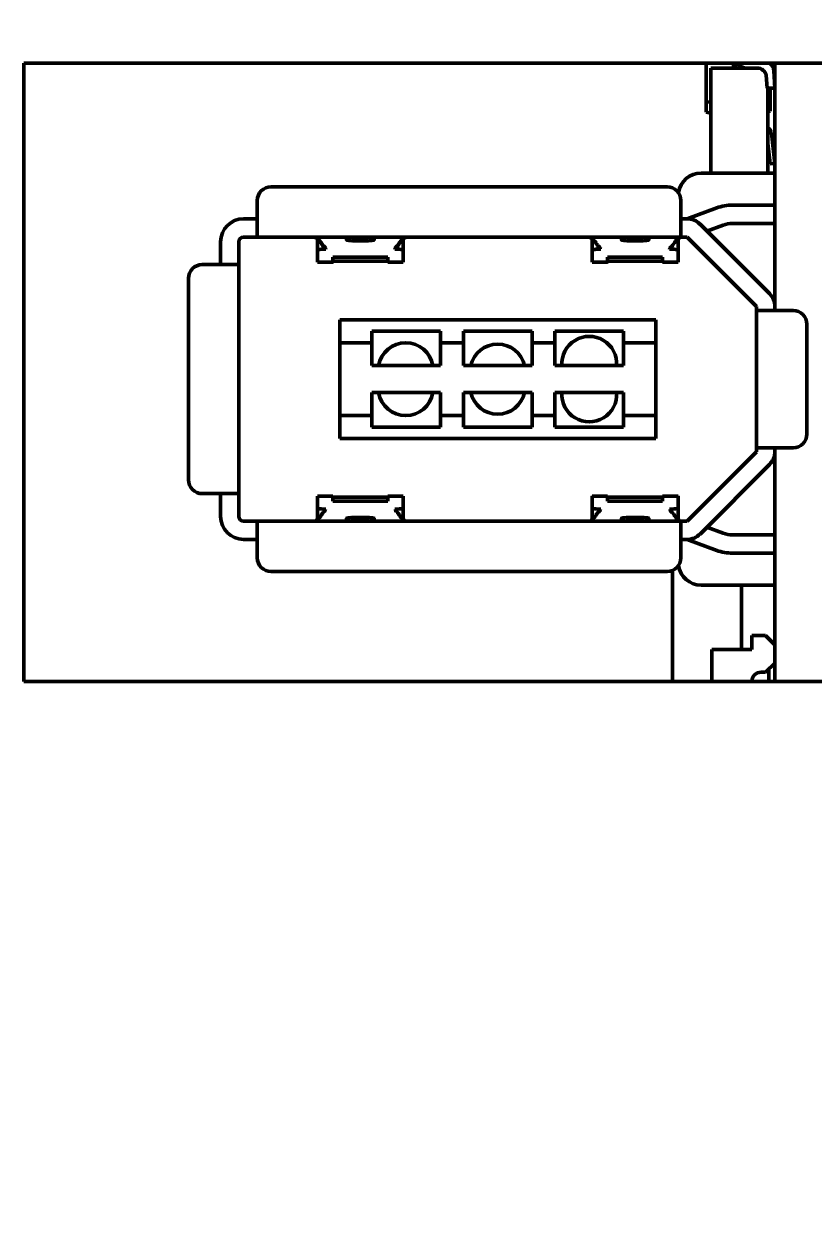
# Model space of a CAD drawing. Header units: millimetres. Extents: x 2121 to 4904, y 892 to 1933.
# Drawn here: x 2432.11 to 2457.97, y 1378.15 to 1416.97 of the extents above; entities that cross this region are included whole.
import ezdxf

# ---------------------------------------------------------------- set-up
doc = ezdxf.new("R2010")
doc.units = ezdxf.units.MM
doc.header["$LTSCALE"] = 1.8
doc.layers.add('외형선(ISO)', color=7, linetype='Continuous', lineweight=50)
doc.layers.add('치수(ISO)', color=7, linetype='Continuous', lineweight=25)
doc.styles.add('주 텍스트 (ISO)', font='')
doc.styles.get('주 텍스트 (ISO)').set_extended_font_data('Tahoma')
doc.dimstyles.new('기본값 (ISO)', dxfattribs={"dimscale": 1.8, "dimtxt": 3.5, "dimasz": 2.5, "dimexe": 3.175, "dimexo": 0, "dimgap": 0.762, "dimtad": 1, "dimrnd": 1e-08, "dimzin": 0, "dimtxsty": '주 텍스트 (ISO)', "dimcen": 0.09, "dimdle": 10, "dimclrd": 256, "dimclre": 256, "dimclrt": 256, "dimazin": 0, "dimtfac": 1.001486, "dimtmove": 0, "dimatfit": 3, "dimfxl": 1, "dimtolj": 1, "dimtzin": 0, "dimlwd": -1, "dimlwe": -1, "dimarcsym": 0})

# ---------------------------------------------------------------- blocks, each defined once
blk = doc.blocks.new('*D720')
at = {"layer": 'Defpoints', "color": 0}
for p in [(2453.259, 1692.283), (2453.259, 1287.283), (2505.62, 1287.283)]:
    blk.add_point(p, dxfattribs=at)
at = {"layer": '치수(ISO)', "color": 7}
for p, q in [((2453.259, 1692.283), (2511.335, 1692.283)), ((2505.62, 1687.783), (2505.62, 1291.783)), ((2453.259, 1287.283), (2511.335, 1287.283))]:
    blk.add_line(p, q, dxfattribs=at)
for points in [[(2506.37, 1687.783), (2504.87, 1687.783), (2505.62, 1692.283)], [(2504.87, 1291.783), (2506.37, 1291.783), (2505.62, 1287.283)]]:
    blk.add_solid(points, dxfattribs=at)
at = {"layer": '치수(ISO)', "color": 7, "insert": (2500.967, 1489.783), "char_height": 6.3, "attachment_point": 5, "rotation": 90, "style": '주 텍스트 (ISO)'}
blk.add_mtext('\\A1;270', dxfattribs=at)

msp = doc.modelspace()

# ---------------------------------------------------------------- linework, layer by layer
at = {"layer": '외형선(ISO)', "color": 7}
for p, q in [((2432.109, 1415.683), (2462.109, 1415.683)), ((2432.109, 1395.433), (2432.109, 1415.683)), ((2454.459, 1414.412), (2454.459, 1415.683)), ((2455.359, 1415.66), (2455.359, 1415.683)), ((2455.359, 1415.66), (2455.359, 1415.518)), ((2455.419, 1415.66), (2455.359, 1415.66)), ((2455.419, 1415.683), (2455.419, 1415.518)), ((2456.559, 1415.673), (2456.559, 1415.683)), ((2456.572, 1415.66), (2456.709, 1415.66)), ((2456.709, 1407.709), (2456.709, 1415.683)), ((2454.609, 1412.083), (2454.609, 1415.518)), ((2454.609, 1415.518), (2455.794, 1415.518)), ((2455.674, 1415.518), (2455.674, 1415.537)), ((2456.136, 1415.518), (2455.794, 1415.518)), ((2456.454, 1414.858), (2456.427, 1415.288)), ((2456.674, 1415.428), (2456.709, 1414.858)), ((2456.694, 1415.105), (2456.709, 1415.105)), ((2456.709, 1414.858), (2456.454, 1414.858)), ((2456.484, 1412.083), (2456.484, 1414.858)), ((2456.559, 1414.425), (2456.559, 1414.858)), ((2454.459, 1414.074), (2454.459, 1414.412)), ((2454.459, 1414.412), (2454.609, 1414.399)), ((2456.559, 1414.425), (2456.484, 1414.419)), ((2456.559, 1414.106), (2456.484, 1414.09)), ((2456.559, 1414.106), (2456.559, 1414.425)), ((2454.459, 1414.074), (2454.609, 1414.042)), ((2456.709, 1412.4), (2456.596, 1413.396)), ((2456.484, 1413.054), (2456.56, 1412.383)), ((2456.56, 1412.383), (2456.709, 1412.4)), ((2454.297, 1412.083), (2456.709, 1412.083)), ((2440.209, 1411.633), (2453.184, 1411.633)), ((2439.759, 1411.183), (2439.759, 1410.733)), ((2453.634, 1411.183), (2453.634, 1410.733)), ((2456.409, 1411.033), (2455.325, 1411.033)), ((2456.409, 1411.033), (2456.709, 1411.033)), ((2439.759, 1410.733), (2439.759, 1409.983)), ((2453.634, 1409.983), (2453.634, 1410.733)), ((2454.807, 1410.94), (2453.835, 1410.583)), ((2439.759, 1410.583), (2439.309, 1410.583)), ((2453.835, 1410.583), (2453.634, 1410.583)), ((2456.533, 1408.134), (2454.26, 1410.407)), ((2455.015, 1410.377), (2454.484, 1410.182)), ((2456.709, 1410.433), (2455.325, 1410.433)), ((2438.559, 1409.833), (2438.559, 1409.083)), ((2439.159, 1409.833), (2439.159, 1409.083)), ((2439.759, 1409.983), (2439.309, 1409.983)), ((2453.634, 1409.983), (2439.759, 1409.983)), ((2441.728, 1409.932), (2441.728, 1409.55)), ((2444.54, 1409.932), (2444.54, 1409.55)), ((2450.728, 1409.932), (2450.728, 1409.55)), ((2453.54, 1409.932), (2453.54, 1409.55)), ((2453.634, 1409.983), (2453.835, 1409.983)), ((2453.835, 1409.983), (2456.109, 1407.709)), ((2438.409, 1409.083), (2437.959, 1409.083)), ((2439.159, 1409.083), (2438.409, 1409.083)), ((2439.159, 1409.083), (2439.159, 1401.583)), ((2442.234, 1409.168), (2441.728, 1409.168)), ((2444.54, 1409.168), (2444.034, 1409.168)), ((2451.234, 1409.168), (2450.728, 1409.168)), ((2453.54, 1409.168), (2453.034, 1409.168)), ((2437.509, 1402.033), (2437.509, 1408.633)), ((2456.109, 1407.709), (2456.109, 1407.583)), ((2456.109, 1403.083), (2456.109, 1407.583)), ((2456.859, 1407.583), (2456.109, 1407.583)), ((2456.709, 1407.583), (2456.709, 1407.709)), ((2456.859, 1407.583), (2457.309, 1407.583)), ((2442.459, 1407.275), (2452.809, 1407.275)), ((2442.459, 1406.525), (2442.459, 1407.275)), ((2452.809, 1407.275), (2452.809, 1406.525)), ((2457.759, 1403.533), (2457.759, 1407.133)), ((2443.509, 1406.9), (2443.509, 1406.525)), ((2445.759, 1406.9), (2443.509, 1406.9)), ((2445.759, 1406.525), (2445.759, 1406.9)), ((2446.509, 1406.9), (2446.509, 1406.525)), ((2448.759, 1406.9), (2446.509, 1406.9)), ((2448.759, 1406.525), (2448.759, 1406.9)), ((2449.509, 1406.9), (2449.509, 1406.525)), ((2451.759, 1406.9), (2449.509, 1406.9)), ((2451.759, 1406.525), (2451.759, 1406.9)), ((2442.459, 1406.525), (2442.459, 1405.775)), ((2442.459, 1406.525), (2443.509, 1406.525)), ((2443.509, 1406.525), (2443.509, 1405.775)), ((2445.759, 1406.525), (2446.509, 1406.525)), ((2445.759, 1405.775), (2445.759, 1406.525)), ((2446.509, 1406.525), (2446.509, 1405.775)), ((2448.759, 1406.525), (2449.509, 1406.525)), ((2448.759, 1405.775), (2448.759, 1406.525)), ((2449.509, 1406.525), (2449.509, 1405.775)), ((2451.759, 1406.525), (2452.809, 1406.525)), ((2451.759, 1405.775), (2451.759, 1406.525)), ((2452.809, 1405.775), (2452.809, 1406.525)), ((2442.459, 1405.775), (2442.459, 1404.89)), ((2445.759, 1405.775), (2443.509, 1405.775)), ((2448.759, 1405.775), (2446.509, 1405.775)), ((2451.759, 1405.775), (2449.509, 1405.775)), ((2452.809, 1404.89), (2452.809, 1405.775)), ((2442.459, 1404.89), (2442.459, 1404.14)), ((2443.509, 1404.14), (2443.509, 1404.89)), ((2445.759, 1404.89), (2443.509, 1404.89)), ((2445.759, 1404.89), (2445.759, 1404.14)), ((2448.759, 1404.89), (2446.509, 1404.89)), ((2446.509, 1404.14), (2446.509, 1404.89)), ((2448.759, 1404.89), (2448.759, 1404.14)), ((2451.759, 1404.89), (2449.509, 1404.89)), ((2449.509, 1404.14), (2449.509, 1404.89)), ((2451.759, 1404.89), (2451.759, 1404.14)), ((2452.809, 1404.14), (2452.809, 1404.89)), ((2442.459, 1403.39), (2442.459, 1404.14)), ((2443.509, 1404.14), (2442.459, 1404.14)), ((2443.509, 1403.765), (2443.509, 1404.14)), ((2445.759, 1404.14), (2445.759, 1403.765)), ((2446.509, 1404.14), (2445.759, 1404.14)), ((2446.509, 1403.765), (2446.509, 1404.14)), ((2448.759, 1404.14), (2448.759, 1403.765)), ((2449.509, 1404.14), (2448.759, 1404.14)), ((2449.509, 1403.765), (2449.509, 1404.14)), ((2451.759, 1404.14), (2451.759, 1403.765)), ((2452.809, 1404.14), (2451.759, 1404.14)), ((2452.809, 1404.14), (2452.809, 1403.39)), ((2445.759, 1403.765), (2443.509, 1403.765)), ((2448.759, 1403.765), (2446.509, 1403.765)), ((2451.759, 1403.765), (2449.509, 1403.765)), ((2452.809, 1403.39), (2442.459, 1403.39)), ((2453.835, 1400.683), (2456.109, 1402.956)), ((2456.109, 1402.956), (2456.109, 1403.083)), ((2456.109, 1403.083), (2456.859, 1403.083)), ((2456.709, 1403.083), (2456.709, 1402.956)), ((2456.709, 1395.433), (2456.709, 1402.956)), ((2456.859, 1403.083), (2457.309, 1403.083)), ((2456.533, 1402.532), (2454.26, 1400.259)), ((2438.409, 1401.583), (2437.959, 1401.583)), ((2438.409, 1401.583), (2439.159, 1401.583)), ((2438.559, 1400.833), (2438.559, 1401.583)), ((2439.159, 1400.833), (2439.159, 1401.583)), ((2442.234, 1401.497), (2441.728, 1401.497)), ((2444.54, 1401.497), (2444.034, 1401.497)), ((2451.234, 1401.497), (2450.728, 1401.497)), ((2453.54, 1401.497), (2453.034, 1401.497)), ((2441.728, 1400.734), (2441.728, 1401.116)), ((2444.54, 1400.734), (2444.54, 1401.116)), ((2450.728, 1400.734), (2450.728, 1401.116)), ((2453.54, 1400.734), (2453.54, 1401.116)), ((2439.759, 1400.683), (2439.309, 1400.683)), ((2439.759, 1400.683), (2453.634, 1400.683)), ((2439.759, 1400.683), (2439.759, 1399.933)), ((2453.634, 1400.683), (2453.835, 1400.683)), ((2453.634, 1399.933), (2453.634, 1400.683)), ((2454.484, 1400.483), (2455.015, 1400.288)), ((2455.325, 1400.233), (2456.709, 1400.233)), ((2439.759, 1400.083), (2439.309, 1400.083)), ((2439.759, 1399.483), (2439.759, 1399.933)), ((2453.835, 1400.083), (2453.634, 1400.083)), ((2453.634, 1399.483), (2453.634, 1399.933)), ((2454.807, 1399.725), (2453.835, 1400.083)), ((2456.409, 1399.633), (2455.325, 1399.633)), ((2456.409, 1399.633), (2456.709, 1399.633)), ((2440.209, 1399.033), (2453.184, 1399.033)), ((2453.364, 1395.433), (2453.364, 1399.07)), ((2456.709, 1398.583), (2454.297, 1398.583)), ((2455.614, 1398.583), (2455.614, 1396.483)), ((2456.409, 1396.933), (2455.959, 1396.933)), ((2455.959, 1396.933), (2455.959, 1396.483)), ((2456.709, 1396.633), (2456.409, 1396.933)), ((2455.959, 1396.483), (2454.647, 1396.483)), ((2454.647, 1396.483), (2454.647, 1395.433)), ((2456.409, 1395.733), (2456.709, 1396.033)), ((2456.259, 1395.733), (2456.409, 1395.733)), ((2456.514, 1395.433), (2456.514, 1395.838)), ((2462.109, 1395.433), (2432.109, 1395.433))]:
    msp.add_line(p, q, dxfattribs=at)
for centre, radius, start, end in [((2455.794, 1415.892), 0.375, 214.0304, 270), ((2456.308, 1415.406), 0.367, 3.5001, 49.0057), ((2456.136, 1415.218), 0.3, 13.4829, 90), ((2456.388, 1413.373), 0.21, 6.4529, 62.6732), ((2454.297, 1411.333), 0.75, 90, 171.9012), ((2440.209, 1411.183), 0.45, 90, 180), ((2453.184, 1411.183), 0.45, 0, 90), ((2455.325, 1409.533), 1.5, 90, 110.2046), ((2439.309, 1409.833), 0.75, 90, 180), ((2453.835, 1409.983), 0.6, 45, 90), ((2455.325, 1409.533), 0.9, 90, 110.2046), ((2439.309, 1409.833), 0.15, 90, 180), ((2437.959, 1408.633), 0.45, 90, 180), ((2456.109, 1407.709), 0.6, 0, 45), ((2457.309, 1407.133), 0.45, 0, 90), ((2450.632, 1405.832), 0.9, 356.4062, 183.5938), ((2444.622, 1405.626), 0.9, 9.5358, 170.4642), ((2447.634, 1405.58), 0.9, 90, 167.4773), ((2447.634, 1405.58), 0.9, 12.5227, 90), ((2444.622, 1405.039), 0.9, 189.5358, 350.4642), ((2447.634, 1405.085), 0.9, 192.5227, 270), ((2447.634, 1405.085), 0.9, 270, 347.4773), ((2450.632, 1404.834), 0.9, 176.4062, 3.5938), ((2457.309, 1403.533), 0.45, 270, 0), ((2456.109, 1402.956), 0.6, 315, 0), ((2437.959, 1402.033), 0.45, 180, 270), ((2439.309, 1400.833), 0.75, 180, 270), ((2439.309, 1400.833), 0.15, 180, 270), ((2453.835, 1400.683), 0.6, 270, 315), ((2455.325, 1401.133), 0.9, 249.7954, 270), ((2440.209, 1399.483), 0.45, 180, 270), ((2453.184, 1399.483), 0.45, 270, 0), ((2455.325, 1401.133), 1.5, 249.7954, 270), ((2454.297, 1399.333), 0.75, 188.0988, 270), ((2456.259, 1395.433), 0.3, 90, 180)]:
    msp.add_arc(centre, radius, start, end, dxfattribs=at)
for points, knots in [([(2441.635, 1409.983), (2441.645, 1409.978), (2441.654, 1409.974), (2441.663, 1409.97), (2441.672, 1409.966), (2441.681, 1409.961), (2441.688, 1409.957), (2441.696, 1409.953), (2441.703, 1409.948), (2441.71, 1409.944), (2441.713, 1409.942), (2441.717, 1409.94), (2441.72, 1409.938), (2441.721, 1409.937), (2441.723, 1409.936), (2441.724, 1409.935), (2441.725, 1409.934), (2441.726, 1409.933), (2441.726, 1409.933), (2441.727, 1409.933), (2441.727, 1409.932), (2441.728, 1409.932), (2441.733, 1409.928), (2441.739, 1409.923), (2441.745, 1409.918), (2441.755, 1409.91), (2441.765, 1409.9), (2441.775, 1409.889), (2441.783, 1409.881), (2441.791, 1409.873), (2441.799, 1409.863), (2441.806, 1409.854), (2441.814, 1409.845), (2441.822, 1409.835), (2441.822, 1409.834), (2441.822, 1409.834), (2441.822, 1409.834), (2441.83, 1409.824), (2441.837, 1409.813), (2441.845, 1409.802), (2441.849, 1409.796), (2441.853, 1409.79), (2441.857, 1409.784), (2441.859, 1409.781), (2441.861, 1409.778), (2441.863, 1409.775), (2441.865, 1409.772), (2441.866, 1409.769), (2441.868, 1409.766), (2441.869, 1409.766), (2441.869, 1409.766), (2441.869, 1409.766), (2441.873, 1409.76), (2441.876, 1409.753), (2441.88, 1409.747), (2441.881, 1409.747), (2441.881, 1409.746), (2441.881, 1409.746), (2441.885, 1409.74), (2441.888, 1409.735), (2441.892, 1409.731), (2441.892, 1409.73), (2441.893, 1409.729), (2441.893, 1409.729), (2441.897, 1409.723), (2441.901, 1409.719), (2441.905, 1409.714), (2441.908, 1409.71), (2441.912, 1409.706), (2441.915, 1409.703), (2441.915, 1409.703), (2441.915, 1409.703), (2441.915, 1409.703), (2441.922, 1409.696), (2441.929, 1409.689), (2441.937, 1409.683), (2441.944, 1409.676), (2441.952, 1409.67), (2441.961, 1409.662), (2441.961, 1409.661), (2441.962, 1409.661), (2441.962, 1409.66), (2441.962, 1409.66), (2441.962, 1409.66), (2441.962, 1409.66), (2441.969, 1409.654), (2441.974, 1409.648), (2441.979, 1409.641), (2441.982, 1409.638), (2441.984, 1409.635), (2441.986, 1409.632), (2441.988, 1409.628), (2441.99, 1409.625), (2441.992, 1409.622), (2442, 1409.609), (2442.006, 1409.598), (2442.009, 1409.591)], [0.0020053, 0.0020053, 0.0020053, 0.0020053, 0.0643799, 0.0643799, 0.0643799, 0.1267546, 0.1267546, 0.1267546, 0.1891293, 0.1891293, 0.1891293, 0.2203166, 0.2203166, 0.2203166, 0.2359103, 0.2359103, 0.2359103, 0.2437071, 0.2437071, 0.2437071, 0.2498717, 0.2498717, 0.2498717, 0.2952048, 0.2952048, 0.2952048, 0.3762533, 0.3762533, 0.3762533, 0.438628, 0.438628, 0.438628, 0.5000008, 0.5000008, 0.5000008, 0.5010026, 0.5010026, 0.5010026, 0.5633773, 0.5633773, 0.5633773, 0.5945646, 0.5945646, 0.5945646, 0.6101583, 0.6101583, 0.6101583, 0.6249943, 0.6249943, 0.6249943, 0.625752, 0.625752, 0.625752, 0.6537316, 0.6537316, 0.6537316, 0.6569393, 0.6569393, 0.6569393, 0.6840557, 0.6840557, 0.6840557, 0.6881266, 0.6881266, 0.6881266, 0.719314, 0.719314, 0.719314, 0.7500016, 0.7500016, 0.7500016, 0.7505013, 0.7505013, 0.7505013, 0.812876, 0.812876, 0.812876, 0.8713522, 0.8713522, 0.8713522, 0.8749917, 0.8749917, 0.8749917, 0.8752507, 0.8752507, 0.8752507, 0.906438, 0.906438, 0.906438, 0.9220317, 0.9220317, 0.9220317, 0.9376253, 0.9376253, 0.9376253, 1, 1, 1, 1]), ([(2442.684, 1409.983), (2442.684, 1409.967), (2442.684, 1409.951), (2442.684, 1409.909), (2442.684, 1409.901), (2442.684, 1409.892)], [-0.9988847, -0.9988847, -0.9988847, -0.9988847, -0.75, -0.75, -0.7002284, -0.7002284, -0.7002284, -0.7002284]), ([(2442.684, 1409.892), (2442.684, 1409.89), (2442.686, 1409.888), (2442.697, 1409.885), (2442.707, 1409.882), (2442.743, 1409.877), (2442.775, 1409.873), (2442.853, 1409.868), (2442.897, 1409.866), (2442.975, 1409.863), (2443.007, 1409.862), (2443.07, 1409.861), (2443.102, 1409.861), (2443.134, 1409.861)], [0.000001, 0.000001, 0.000001, 0.000001, 0.00535377, 0.00535377, 0.01215161, 0.01215161, 0.02364563, 0.02364563, 0.0342391, 0.0342391, 0.04087624, 0.04087624, 0.04726548, 0.04726548, 0.04726548, 0.04726548]), ([(2443.134, 1409.861), (2443.166, 1409.861), (2443.198, 1409.861), (2443.261, 1409.862), (2443.293, 1409.863), (2443.371, 1409.866), (2443.415, 1409.868), (2443.493, 1409.873), (2443.525, 1409.877), (2443.561, 1409.882), (2443.571, 1409.885), (2443.582, 1409.888), (2443.584, 1409.89), (2443.584, 1409.892)], [0.000001, 0.000001, 0.000001, 0.000001, 0.0063895, 0.0063895, 0.01302584, 0.01302584, 0.0236187, 0.0236187, 0.03511235, 0.03511235, 0.04191001, 0.04191001, 0.04726258, 0.04726258, 0.04726258, 0.04726258]), ([(2443.584, 1409.892), (2443.584, 1409.901), (2443.584, 1409.909), (2443.584, 1409.951), (2443.584, 1409.967), (2443.584, 1409.983)], [0.7002284, 0.7002284, 0.7002284, 0.7002284, 0.75, 0.75, 0.9988847, 0.9988847, 0.9988847, 0.9988847]), ([(2444.259, 1409.591), (2444.262, 1409.598), (2444.268, 1409.609), (2444.276, 1409.622), (2444.278, 1409.625), (2444.28, 1409.628), (2444.282, 1409.632), (2444.288, 1409.641), (2444.296, 1409.651), (2444.306, 1409.66), (2444.306, 1409.661), (2444.307, 1409.661), (2444.307, 1409.662), (2444.316, 1409.67), (2444.324, 1409.676), (2444.331, 1409.683), (2444.339, 1409.689), (2444.346, 1409.696), (2444.353, 1409.703), (2444.353, 1409.703), (2444.353, 1409.703), (2444.353, 1409.703), (2444.356, 1409.706), (2444.36, 1409.71), (2444.363, 1409.714), (2444.367, 1409.719), (2444.371, 1409.723), (2444.375, 1409.729), (2444.375, 1409.729), (2444.376, 1409.73), (2444.376, 1409.731), (2444.38, 1409.735), (2444.383, 1409.74), (2444.387, 1409.746), (2444.387, 1409.746), (2444.387, 1409.747), (2444.388, 1409.747), (2444.392, 1409.753), (2444.395, 1409.76), (2444.399, 1409.766), (2444.399, 1409.766), (2444.399, 1409.766), (2444.4, 1409.766), (2444.402, 1409.769), (2444.403, 1409.772), (2444.405, 1409.775), (2444.407, 1409.778), (2444.409, 1409.781), (2444.411, 1409.784), (2444.415, 1409.79), (2444.419, 1409.796), (2444.423, 1409.802), (2444.431, 1409.813), (2444.438, 1409.824), (2444.446, 1409.834), (2444.446, 1409.834), (2444.446, 1409.834), (2444.446, 1409.835), (2444.454, 1409.845), (2444.462, 1409.854), (2444.469, 1409.863), (2444.477, 1409.873), (2444.485, 1409.881), (2444.493, 1409.889), (2444.508, 1409.906), (2444.524, 1409.92), (2444.54, 1409.931), (2444.54, 1409.931), (2444.54, 1409.932), (2444.54, 1409.932), (2444.541, 1409.932), (2444.541, 1409.933), (2444.542, 1409.933), (2444.543, 1409.933), (2444.543, 1409.934), (2444.544, 1409.935), (2444.545, 1409.936), (2444.547, 1409.937), (2444.548, 1409.938), (2444.551, 1409.94), (2444.555, 1409.942), (2444.558, 1409.944), (2444.565, 1409.948), (2444.572, 1409.953), (2444.58, 1409.957), (2444.587, 1409.961), (2444.596, 1409.966), (2444.605, 1409.97), (2444.614, 1409.974), (2444.623, 1409.978), (2444.633, 1409.983)], [0, 0, 0, 0, 0.0623747, 0.0623747, 0.0623747, 0.0779683, 0.0779683, 0.0779683, 0.1247494, 0.1247494, 0.1247494, 0.1286478, 0.1286478, 0.1286478, 0.187124, 0.187124, 0.187124, 0.2494987, 0.2494987, 0.2494987, 0.2499984, 0.2499984, 0.2499984, 0.280686, 0.280686, 0.280686, 0.3118734, 0.3118734, 0.3118734, 0.3159378, 0.3159378, 0.3159378, 0.3430607, 0.3430607, 0.3430607, 0.3462639, 0.3462639, 0.3462639, 0.3742481, 0.3742481, 0.3742481, 0.3750057, 0.3750057, 0.3750057, 0.3898417, 0.3898417, 0.3898417, 0.4054354, 0.4054354, 0.4054354, 0.4366227, 0.4366227, 0.4366227, 0.4989974, 0.4989974, 0.4989974, 0.4999992, 0.4999992, 0.4999992, 0.5613721, 0.5613721, 0.5613721, 0.6237468, 0.6237468, 0.6237468, 0.7484961, 0.7484961, 0.7484961, 0.7501283, 0.7501283, 0.7501283, 0.756293, 0.756293, 0.756293, 0.7640898, 0.7640898, 0.7640898, 0.7796835, 0.7796835, 0.7796835, 0.8108708, 0.8108708, 0.8108708, 0.8732455, 0.8732455, 0.8732455, 0.9356201, 0.9356201, 0.9356201, 0.9979948, 0.9979948, 0.9979948, 0.9979948]), ([(2450.635, 1409.983), (2450.655, 1409.974), (2450.673, 1409.966), (2450.688, 1409.957), (2450.696, 1409.953), (2450.703, 1409.948), (2450.71, 1409.944), (2450.713, 1409.942), (2450.717, 1409.94), (2450.72, 1409.938), (2450.721, 1409.937), (2450.723, 1409.936), (2450.724, 1409.935), (2450.725, 1409.934), (2450.726, 1409.933), (2450.726, 1409.933), (2450.727, 1409.932), (2450.727, 1409.932), (2450.728, 1409.931), (2450.735, 1409.926), (2450.741, 1409.921), (2450.748, 1409.916), (2450.757, 1409.908), (2450.766, 1409.899), (2450.775, 1409.889), (2450.783, 1409.881), (2450.791, 1409.873), (2450.799, 1409.863), (2450.804, 1409.857), (2450.809, 1409.851), (2450.814, 1409.845), (2450.817, 1409.841), (2450.819, 1409.838), (2450.822, 1409.834), (2450.83, 1409.824), (2450.837, 1409.813), (2450.845, 1409.802), (2450.847, 1409.799), (2450.849, 1409.796), (2450.851, 1409.793), (2450.853, 1409.79), (2450.855, 1409.787), (2450.857, 1409.784), (2450.859, 1409.781), (2450.861, 1409.778), (2450.863, 1409.775), (2450.865, 1409.772), (2450.867, 1409.769), (2450.869, 1409.766), (2450.869, 1409.765), (2450.87, 1409.764), (2450.871, 1409.762), (2450.871, 1409.762), (2450.872, 1409.761), (2450.872, 1409.76), (2450.872, 1409.76), (2450.873, 1409.759), (2450.873, 1409.758), (2450.874, 1409.757), (2450.875, 1409.756), (2450.876, 1409.754), (2450.877, 1409.752), (2450.879, 1409.749), (2450.881, 1409.747), (2450.884, 1409.742), (2450.887, 1409.737), (2450.89, 1409.733), (2450.891, 1409.731), (2450.892, 1409.73), (2450.893, 1409.729), (2450.897, 1409.723), (2450.901, 1409.719), (2450.905, 1409.714), (2450.908, 1409.71), (2450.912, 1409.706), (2450.915, 1409.703), (2450.922, 1409.696), (2450.929, 1409.689), (2450.937, 1409.683), (2450.941, 1409.679), (2450.945, 1409.676), (2450.949, 1409.672), (2450.951, 1409.671), (2450.952, 1409.669), (2450.954, 1409.668), (2450.955, 1409.667), (2450.955, 1409.667), (2450.956, 1409.666), (2450.957, 1409.665), (2450.958, 1409.664), (2450.959, 1409.663), (2450.96, 1409.663), (2450.96, 1409.662), (2450.961, 1409.662), (2450.961, 1409.661), (2450.962, 1409.661), (2450.962, 1409.66), (2450.97, 1409.653), (2450.977, 1409.645), (2450.983, 1409.637), (2450.986, 1409.632), (2450.99, 1409.627), (2450.993, 1409.622), (2451, 1409.609), (2451.006, 1409.598), (2451.009, 1409.591)], [0.0020053, 0.0020053, 0.0020053, 0.0020053, 0.1267546, 0.1267546, 0.1267546, 0.1891293, 0.1891293, 0.1891293, 0.2203166, 0.2203166, 0.2203166, 0.2359103, 0.2359103, 0.2359103, 0.2437071, 0.2437071, 0.2437071, 0.251504, 0.251504, 0.251504, 0.3029398, 0.3029398, 0.3029398, 0.3762533, 0.3762533, 0.3762533, 0.438628, 0.438628, 0.438628, 0.4793784, 0.4793784, 0.4793784, 0.5010026, 0.5010026, 0.5010026, 0.5633773, 0.5633773, 0.5633773, 0.5791938, 0.5791938, 0.5791938, 0.5945646, 0.5945646, 0.5945646, 0.6101583, 0.6101583, 0.6101583, 0.625752, 0.625752, 0.625752, 0.6306847, 0.6306847, 0.6306847, 0.633726, 0.633726, 0.633726, 0.6367672, 0.6367672, 0.6367672, 0.6428492, 0.6428492, 0.6428492, 0.6550118, 0.6550118, 0.6550118, 0.6793312, 0.6793312, 0.6793312, 0.6881266, 0.6881266, 0.6881266, 0.719314, 0.719314, 0.719314, 0.7505013, 0.7505013, 0.7505013, 0.812876, 0.812876, 0.812876, 0.8440633, 0.8440633, 0.8440633, 0.8557671, 0.8557671, 0.8557671, 0.859657, 0.859657, 0.859657, 0.8674538, 0.8674538, 0.8674538, 0.8713522, 0.8713522, 0.8713522, 0.8752507, 0.8752507, 0.8752507, 0.9136228, 0.9136228, 0.9136228, 0.9376253, 0.9376253, 0.9376253, 1, 1, 1, 1]), ([(2451.684, 1409.892), (2451.684, 1409.901), (2451.684, 1409.909), (2451.684, 1409.951), (2451.684, 1409.967), (2451.684, 1409.983)], [0.7002284, 0.7002284, 0.7002284, 0.7002284, 0.75, 0.75, 0.9988847, 0.9988847, 0.9988847, 0.9988847]), ([(2452.134, 1409.861), (2452.102, 1409.861), (2452.07, 1409.861), (2452.007, 1409.862), (2451.975, 1409.863), (2451.897, 1409.866), (2451.853, 1409.868), (2451.775, 1409.873), (2451.743, 1409.877), (2451.707, 1409.882), (2451.697, 1409.885), (2451.686, 1409.888), (2451.684, 1409.89), (2451.684, 1409.892)], [-0.04726548, -0.04726548, -0.04726548, -0.04726548, -0.04087659, -0.04087659, -0.03423984, -0.03423984, -0.02364633, -0.02364633, -0.01215197, -0.01215197, -0.0053539, -0.0053539, -0.000001, -0.000001, -0.000001, -0.000001]), ([(2452.584, 1409.892), (2452.584, 1409.89), (2452.582, 1409.888), (2452.571, 1409.885), (2452.561, 1409.882), (2452.525, 1409.877), (2452.493, 1409.873), (2452.415, 1409.868), (2452.371, 1409.866), (2452.293, 1409.863), (2452.261, 1409.862), (2452.198, 1409.861), (2452.166, 1409.861), (2452.134, 1409.861)], [-0.04726258, -0.04726258, -0.04726258, -0.04726258, -0.04191013, -0.04191013, -0.03511271, -0.03511271, -0.0236194, -0.0236194, -0.01302658, -0.01302658, -0.00638985, -0.00638985, -0.000001, -0.000001, -0.000001, -0.000001]), ([(2452.584, 1409.983), (2452.584, 1409.967), (2452.584, 1409.951), (2452.584, 1409.909), (2452.584, 1409.901), (2452.584, 1409.892)], [-0.9988847, -0.9988847, -0.9988847, -0.9988847, -0.75, -0.75, -0.7002284, -0.7002284, -0.7002284, -0.7002284]), ([(2453.259, 1409.591), (2453.262, 1409.598), (2453.268, 1409.609), (2453.275, 1409.622), (2453.278, 1409.627), (2453.282, 1409.632), (2453.285, 1409.637), (2453.291, 1409.645), (2453.298, 1409.653), (2453.306, 1409.66), (2453.306, 1409.661), (2453.307, 1409.661), (2453.307, 1409.662), (2453.308, 1409.662), (2453.308, 1409.663), (2453.309, 1409.663), (2453.31, 1409.664), (2453.311, 1409.665), (2453.312, 1409.666), (2453.313, 1409.667), (2453.313, 1409.667), (2453.314, 1409.668), (2453.316, 1409.669), (2453.317, 1409.671), (2453.319, 1409.672), (2453.323, 1409.676), (2453.327, 1409.679), (2453.331, 1409.683), (2453.339, 1409.689), (2453.346, 1409.696), (2453.353, 1409.703), (2453.356, 1409.706), (2453.36, 1409.71), (2453.363, 1409.714), (2453.367, 1409.719), (2453.371, 1409.723), (2453.375, 1409.729), (2453.376, 1409.73), (2453.377, 1409.731), (2453.378, 1409.733), (2453.381, 1409.737), (2453.384, 1409.741), (2453.387, 1409.746), (2453.389, 1409.748), (2453.39, 1409.751), (2453.392, 1409.754), (2453.393, 1409.756), (2453.394, 1409.757), (2453.395, 1409.758), (2453.395, 1409.759), (2453.396, 1409.76), (2453.396, 1409.76), (2453.396, 1409.761), (2453.397, 1409.762), (2453.397, 1409.762), (2453.398, 1409.764), (2453.399, 1409.765), (2453.399, 1409.766), (2453.401, 1409.769), (2453.403, 1409.772), (2453.405, 1409.775), (2453.407, 1409.778), (2453.409, 1409.781), (2453.411, 1409.784), (2453.413, 1409.787), (2453.415, 1409.79), (2453.417, 1409.793), (2453.419, 1409.796), (2453.421, 1409.799), (2453.423, 1409.802), (2453.431, 1409.813), (2453.438, 1409.824), (2453.446, 1409.834), (2453.449, 1409.838), (2453.451, 1409.841), (2453.454, 1409.845), (2453.459, 1409.851), (2453.464, 1409.857), (2453.469, 1409.863), (2453.477, 1409.873), (2453.485, 1409.881), (2453.493, 1409.889), (2453.502, 1409.899), (2453.511, 1409.908), (2453.52, 1409.916), (2453.527, 1409.921), (2453.533, 1409.926), (2453.54, 1409.931), (2453.541, 1409.932), (2453.541, 1409.932), (2453.542, 1409.933), (2453.543, 1409.933), (2453.543, 1409.934), (2453.544, 1409.935), (2453.545, 1409.936), (2453.547, 1409.937), (2453.548, 1409.938), (2453.551, 1409.94), (2453.555, 1409.942), (2453.558, 1409.944), (2453.565, 1409.948), (2453.572, 1409.953), (2453.58, 1409.957), (2453.595, 1409.966), (2453.613, 1409.974), (2453.633, 1409.983)], [0, 0, 0, 0, 0.0623747, 0.0623747, 0.0623747, 0.0863772, 0.0863772, 0.0863772, 0.1247494, 0.1247494, 0.1247494, 0.1286478, 0.1286478, 0.1286478, 0.1325462, 0.1325462, 0.1325462, 0.140343, 0.140343, 0.140343, 0.1442341, 0.1442341, 0.1442341, 0.1559367, 0.1559367, 0.1559367, 0.187124, 0.187124, 0.187124, 0.2494987, 0.2494987, 0.2494987, 0.280686, 0.280686, 0.280686, 0.3118734, 0.3118734, 0.3118734, 0.3206749, 0.3206749, 0.3206749, 0.3430607, 0.3430607, 0.3430607, 0.3571617, 0.3571617, 0.3571617, 0.363245, 0.363245, 0.363245, 0.3662868, 0.3662868, 0.3662868, 0.3693288, 0.3693288, 0.3693288, 0.3742481, 0.3742481, 0.3742481, 0.3898417, 0.3898417, 0.3898417, 0.4054354, 0.4054354, 0.4054354, 0.4208253, 0.4208253, 0.4208253, 0.4366227, 0.4366227, 0.4366227, 0.4989974, 0.4989974, 0.4989974, 0.5206458, 0.5206458, 0.5206458, 0.5613721, 0.5613721, 0.5613721, 0.6237468, 0.6237468, 0.6237468, 0.6970752, 0.6970752, 0.6970752, 0.7484961, 0.7484961, 0.7484961, 0.756293, 0.756293, 0.756293, 0.7640898, 0.7640898, 0.7640898, 0.7796835, 0.7796835, 0.7796835, 0.8108708, 0.8108708, 0.8108708, 0.8732455, 0.8732455, 0.8732455, 0.9979948, 0.9979948, 0.9979948, 0.9979948]), ([(2442.009, 1409.591), (2441.935, 1409.591), (2441.861, 1409.587), (2441.81, 1409.58), (2441.758, 1409.573), (2441.728, 1409.562), (2441.728, 1409.55)], [0, 0, 0, 0, 0.5, 0.5, 0.5, 1, 1, 1, 1]), ([(2441.728, 1409.55), (2441.728, 1409.549), (2441.728, 1409.54), (2441.728, 1409.527), (2441.728, 1409.512), (2441.728, 1409.505), (2441.728, 1409.502), (2441.728, 1409.502), (2441.728, 1409.502), (2441.728, 1409.501), (2441.728, 1409.5), (2441.728, 1409.498), (2441.728, 1409.482), (2441.728, 1409.461), (2441.728, 1409.411), (2441.728, 1409.381), (2441.728, 1409.318), (2441.728, 1409.285), (2441.728, 1409.225), (2441.728, 1409.198), (2441.728, 1409.174), (2441.728, 1409.169), (2441.728, 1409.169), (2441.728, 1409.168), (2441.728, 1409.168)], [-0.2211868, -0.2211868, -0.2211868, -0.2211868, -0.21875, -0.203125, -0.1953125, -0.1914063, -0.190918, -0.190918, -0.1904297, -0.1904297, -0.1894531, -0.1875, -0.1875, -0.15625, -0.15625, -0.125, -0.125, -0.09375, -0.09375, -0.0625, -0.0625, -0.046875, -0.046875, -0.0452681, -0.0452681, -0.0452681, -0.0452681]), ([(2444.54, 1409.55), (2444.54, 1409.562), (2444.512, 1409.572), (2444.459, 1409.58), (2444.406, 1409.587), (2444.334, 1409.591), (2444.259, 1409.591)], [0, 0, 0, 0, 0.5, 0.5, 0.5, 1, 1, 1, 1]), ([(2444.54, 1409.168), (2444.54, 1409.168), (2444.54, 1409.169), (2444.54, 1409.169), (2444.54, 1409.174), (2444.54, 1409.198), (2444.54, 1409.225), (2444.54, 1409.285), (2444.54, 1409.318), (2444.54, 1409.381), (2444.54, 1409.411), (2444.54, 1409.461), (2444.54, 1409.482), (2444.54, 1409.498), (2444.54, 1409.5), (2444.54, 1409.501), (2444.54, 1409.502), (2444.54, 1409.502), (2444.54, 1409.502), (2444.54, 1409.505), (2444.54, 1409.512), (2444.54, 1409.527), (2444.54, 1409.54), (2444.54, 1409.549), (2444.54, 1409.55)], [0.0452681, 0.0452681, 0.0452681, 0.0452681, 0.046875, 0.046875, 0.0625, 0.0625, 0.09375, 0.09375, 0.125, 0.125, 0.15625, 0.15625, 0.1875, 0.1875, 0.1894531, 0.1904297, 0.1904297, 0.190918, 0.190918, 0.1914063, 0.1953125, 0.203125, 0.21875, 0.2211868, 0.2211868, 0.2211868, 0.2211868]), ([(2451.009, 1409.591), (2450.935, 1409.591), (2450.861, 1409.587), (2450.81, 1409.58), (2450.758, 1409.573), (2450.728, 1409.562), (2450.728, 1409.55)], [0, 0, 0, 0, 0.5, 0.5, 0.5, 1, 1, 1, 1]), ([(2450.728, 1409.55), (2450.728, 1409.549), (2450.728, 1409.54), (2450.728, 1409.527), (2450.728, 1409.512), (2450.728, 1409.505), (2450.728, 1409.502), (2450.728, 1409.502), (2450.728, 1409.502), (2450.728, 1409.501), (2450.728, 1409.5), (2450.728, 1409.498), (2450.728, 1409.482), (2450.728, 1409.461), (2450.728, 1409.411), (2450.728, 1409.381), (2450.728, 1409.318), (2450.728, 1409.285), (2450.728, 1409.225), (2450.728, 1409.198), (2450.728, 1409.174), (2450.728, 1409.169), (2450.728, 1409.169), (2450.728, 1409.168), (2450.728, 1409.168)], [-0.2211868, -0.2211868, -0.2211868, -0.2211868, -0.21875, -0.203125, -0.1953125, -0.1914063, -0.190918, -0.190918, -0.1904297, -0.1904297, -0.1894531, -0.1875, -0.1875, -0.15625, -0.15625, -0.125, -0.125, -0.09375, -0.09375, -0.0625, -0.0625, -0.046875, -0.046875, -0.0452681, -0.0452681, -0.0452681, -0.0452681]), ([(2453.54, 1409.55), (2453.54, 1409.562), (2453.512, 1409.572), (2453.459, 1409.58), (2453.406, 1409.587), (2453.334, 1409.591), (2453.259, 1409.591)], [0, 0, 0, 0, 0.5, 0.5, 0.5, 1, 1, 1, 1]), ([(2453.54, 1409.168), (2453.54, 1409.168), (2453.54, 1409.169), (2453.54, 1409.169), (2453.54, 1409.174), (2453.54, 1409.198), (2453.54, 1409.225), (2453.54, 1409.285), (2453.54, 1409.318), (2453.54, 1409.381), (2453.54, 1409.411), (2453.54, 1409.461), (2453.54, 1409.482), (2453.54, 1409.498), (2453.54, 1409.5), (2453.54, 1409.501), (2453.54, 1409.502), (2453.54, 1409.502), (2453.54, 1409.502), (2453.54, 1409.505), (2453.54, 1409.512), (2453.54, 1409.527), (2453.54, 1409.54), (2453.54, 1409.549), (2453.54, 1409.55)], [0.0452681, 0.0452681, 0.0452681, 0.0452681, 0.046875, 0.046875, 0.0625, 0.0625, 0.09375, 0.09375, 0.125, 0.125, 0.15625, 0.15625, 0.1875, 0.1875, 0.1894531, 0.1904297, 0.1904297, 0.190918, 0.190918, 0.1914063, 0.1953125, 0.203125, 0.21875, 0.2211868, 0.2211868, 0.2211868, 0.2211868]), ([(2442.234, 1409.168), (2442.234, 1409.168), (2442.234, 1409.169), (2442.234, 1409.169), (2442.234, 1409.174), (2442.234, 1409.198), (2442.234, 1409.225), (2442.234, 1409.279), (2442.234, 1409.305), (2442.234, 1409.33)], [0.04526813, 0.04526813, 0.04526813, 0.04526813, 0.046875, 0.046875, 0.0625, 0.0625, 0.09375, 0.09375, 0.11856529, 0.11856529, 0.11856529, 0.11856529]), ([(2442.234, 1409.33), (2442.534, 1409.33), (2442.834, 1409.33), (2443.434, 1409.33), (2443.734, 1409.33), (2444.034, 1409.33)], [-0.1200022, -0.1200022, -0.1200022, -0.1200022, -0.0600022, -0.0600022, -0.0000022, -0.0000022, -0.0000022, -0.0000022]), ([(2444.034, 1409.194), (2443.734, 1409.194), (2443.434, 1409.194), (2442.834, 1409.194), (2442.534, 1409.194), (2442.234, 1409.194)], [0.0000017, 0.0000017, 0.0000017, 0.0000017, 0.0600017, 0.0600017, 0.1200017, 0.1200017, 0.1200017, 0.1200017]), ([(2444.034, 1409.33), (2444.034, 1409.305), (2444.034, 1409.279), (2444.034, 1409.225), (2444.034, 1409.198), (2444.034, 1409.174), (2444.034, 1409.169), (2444.034, 1409.169), (2444.034, 1409.168), (2444.034, 1409.168)], [-0.11856529, -0.11856529, -0.11856529, -0.11856529, -0.09375, -0.09375, -0.0625, -0.0625, -0.046875, -0.046875, -0.04526813, -0.04526813, -0.04526813, -0.04526813]), ([(2451.234, 1409.168), (2451.234, 1409.168), (2451.234, 1409.169), (2451.234, 1409.169), (2451.234, 1409.174), (2451.234, 1409.198), (2451.234, 1409.225), (2451.234, 1409.279), (2451.234, 1409.305), (2451.234, 1409.33)], [0.04526813, 0.04526813, 0.04526813, 0.04526813, 0.046875, 0.046875, 0.0625, 0.0625, 0.09375, 0.09375, 0.11856529, 0.11856529, 0.11856529, 0.11856529]), ([(2451.234, 1409.33), (2451.534, 1409.33), (2451.834, 1409.33), (2452.434, 1409.33), (2452.734, 1409.33), (2453.034, 1409.33)], [-0.1200022, -0.1200022, -0.1200022, -0.1200022, -0.0600022, -0.0600022, -0.0000022, -0.0000022, -0.0000022, -0.0000022]), ([(2453.034, 1409.194), (2452.734, 1409.194), (2452.434, 1409.194), (2451.834, 1409.194), (2451.534, 1409.194), (2451.234, 1409.194)], [0.0000017, 0.0000017, 0.0000017, 0.0000017, 0.0600017, 0.0600017, 0.1200017, 0.1200017, 0.1200017, 0.1200017]), ([(2453.034, 1409.33), (2453.034, 1409.305), (2453.034, 1409.279), (2453.034, 1409.225), (2453.034, 1409.198), (2453.034, 1409.174), (2453.034, 1409.169), (2453.034, 1409.169), (2453.034, 1409.168), (2453.034, 1409.168)], [-0.11856529, -0.11856529, -0.11856529, -0.11856529, -0.09375, -0.09375, -0.0625, -0.0625, -0.046875, -0.046875, -0.04526813, -0.04526813, -0.04526813, -0.04526813]), ([(2441.728, 1401.116), (2441.728, 1401.117), (2441.728, 1401.125), (2441.728, 1401.138), (2441.728, 1401.153), (2441.728, 1401.161), (2441.728, 1401.163), (2441.728, 1401.164), (2441.728, 1401.164), (2441.728, 1401.165), (2441.728, 1401.166), (2441.728, 1401.167), (2441.728, 1401.184), (2441.728, 1401.204), (2441.728, 1401.255), (2441.728, 1401.285), (2441.728, 1401.347), (2441.728, 1401.38), (2441.728, 1401.44), (2441.728, 1401.467), (2441.728, 1401.491), (2441.728, 1401.496), (2441.728, 1401.497), (2441.728, 1401.497), (2441.728, 1401.497)], [-0.2211868, -0.2211868, -0.2211868, -0.2211868, -0.21875, -0.203125, -0.1953125, -0.1914063, -0.190918, -0.190918, -0.1904297, -0.1904297, -0.1894531, -0.1875, -0.1875, -0.15625, -0.15625, -0.125, -0.125, -0.09375, -0.09375, -0.0625, -0.0625, -0.046875, -0.046875, -0.0452681, -0.0452681, -0.0452681, -0.0452681]), ([(2442.234, 1401.497), (2442.234, 1401.497), (2442.234, 1401.497), (2442.234, 1401.496), (2442.234, 1401.491), (2442.234, 1401.467), (2442.234, 1401.44), (2442.234, 1401.387), (2442.234, 1401.361), (2442.234, 1401.335)], [0.04526813, 0.04526813, 0.04526813, 0.04526813, 0.046875, 0.046875, 0.0625, 0.0625, 0.09375, 0.09375, 0.11856529, 0.11856529, 0.11856529, 0.11856529]), ([(2444.034, 1401.472), (2443.734, 1401.472), (2443.434, 1401.472), (2442.834, 1401.472), (2442.534, 1401.472), (2442.234, 1401.472)], [0.0000017, 0.0000017, 0.0000017, 0.0000017, 0.0600017, 0.0600017, 0.1200017, 0.1200017, 0.1200017, 0.1200017]), ([(2442.234, 1401.335), (2442.534, 1401.335), (2442.834, 1401.335), (2443.434, 1401.335), (2443.734, 1401.335), (2444.034, 1401.335)], [-0.1200022, -0.1200022, -0.1200022, -0.1200022, -0.0600022, -0.0600022, -0.0000022, -0.0000022, -0.0000022, -0.0000022]), ([(2444.034, 1401.335), (2444.034, 1401.361), (2444.034, 1401.387), (2444.034, 1401.44), (2444.034, 1401.467), (2444.034, 1401.491), (2444.034, 1401.496), (2444.034, 1401.497), (2444.034, 1401.497), (2444.034, 1401.497)], [-0.11856529, -0.11856529, -0.11856529, -0.11856529, -0.09375, -0.09375, -0.0625, -0.0625, -0.046875, -0.046875, -0.04526813, -0.04526813, -0.04526813, -0.04526813]), ([(2444.54, 1401.497), (2444.54, 1401.497), (2444.54, 1401.497), (2444.54, 1401.496), (2444.54, 1401.491), (2444.54, 1401.467), (2444.54, 1401.44), (2444.54, 1401.38), (2444.54, 1401.347), (2444.54, 1401.285), (2444.54, 1401.255), (2444.54, 1401.204), (2444.54, 1401.184), (2444.54, 1401.167), (2444.54, 1401.166), (2444.54, 1401.165), (2444.54, 1401.164), (2444.54, 1401.164), (2444.54, 1401.163), (2444.54, 1401.161), (2444.54, 1401.153), (2444.54, 1401.138), (2444.54, 1401.125), (2444.54, 1401.117), (2444.54, 1401.116)], [0.0452681, 0.0452681, 0.0452681, 0.0452681, 0.046875, 0.046875, 0.0625, 0.0625, 0.09375, 0.09375, 0.125, 0.125, 0.15625, 0.15625, 0.1875, 0.1875, 0.1894531, 0.1904297, 0.1904297, 0.190918, 0.190918, 0.1914063, 0.1953125, 0.203125, 0.21875, 0.2211868, 0.2211868, 0.2211868, 0.2211868]), ([(2450.728, 1401.116), (2450.728, 1401.117), (2450.728, 1401.125), (2450.728, 1401.138), (2450.728, 1401.153), (2450.728, 1401.161), (2450.728, 1401.163), (2450.728, 1401.164), (2450.728, 1401.164), (2450.728, 1401.165), (2450.728, 1401.166), (2450.728, 1401.167), (2450.728, 1401.184), (2450.728, 1401.204), (2450.728, 1401.255), (2450.728, 1401.285), (2450.728, 1401.347), (2450.728, 1401.38), (2450.728, 1401.44), (2450.728, 1401.467), (2450.728, 1401.491), (2450.728, 1401.496), (2450.728, 1401.497), (2450.728, 1401.497), (2450.728, 1401.497)], [-0.2211868, -0.2211868, -0.2211868, -0.2211868, -0.21875, -0.203125, -0.1953125, -0.1914063, -0.190918, -0.190918, -0.1904297, -0.1904297, -0.1894531, -0.1875, -0.1875, -0.15625, -0.15625, -0.125, -0.125, -0.09375, -0.09375, -0.0625, -0.0625, -0.046875, -0.046875, -0.0452681, -0.0452681, -0.0452681, -0.0452681]), ([(2451.234, 1401.497), (2451.234, 1401.497), (2451.234, 1401.497), (2451.234, 1401.496), (2451.234, 1401.491), (2451.234, 1401.467), (2451.234, 1401.44), (2451.234, 1401.387), (2451.234, 1401.361), (2451.234, 1401.335)], [0.04526813, 0.04526813, 0.04526813, 0.04526813, 0.046875, 0.046875, 0.0625, 0.0625, 0.09375, 0.09375, 0.11856529, 0.11856529, 0.11856529, 0.11856529]), ([(2453.034, 1401.472), (2452.734, 1401.472), (2452.434, 1401.472), (2451.834, 1401.472), (2451.534, 1401.472), (2451.234, 1401.472)], [0.0000017, 0.0000017, 0.0000017, 0.0000017, 0.0600017, 0.0600017, 0.1200017, 0.1200017, 0.1200017, 0.1200017]), ([(2451.234, 1401.335), (2451.534, 1401.335), (2451.834, 1401.335), (2452.434, 1401.335), (2452.734, 1401.335), (2453.034, 1401.335)], [-0.1200022, -0.1200022, -0.1200022, -0.1200022, -0.0600022, -0.0600022, -0.0000022, -0.0000022, -0.0000022, -0.0000022]), ([(2453.034, 1401.335), (2453.034, 1401.361), (2453.034, 1401.387), (2453.034, 1401.44), (2453.034, 1401.467), (2453.034, 1401.491), (2453.034, 1401.496), (2453.034, 1401.497), (2453.034, 1401.497), (2453.034, 1401.497)], [-0.11856529, -0.11856529, -0.11856529, -0.11856529, -0.09375, -0.09375, -0.0625, -0.0625, -0.046875, -0.046875, -0.04526813, -0.04526813, -0.04526813, -0.04526813]), ([(2453.54, 1401.497), (2453.54, 1401.497), (2453.54, 1401.497), (2453.54, 1401.496), (2453.54, 1401.491), (2453.54, 1401.467), (2453.54, 1401.44), (2453.54, 1401.38), (2453.54, 1401.347), (2453.54, 1401.285), (2453.54, 1401.255), (2453.54, 1401.204), (2453.54, 1401.184), (2453.54, 1401.167), (2453.54, 1401.166), (2453.54, 1401.165), (2453.54, 1401.164), (2453.54, 1401.164), (2453.54, 1401.163), (2453.54, 1401.161), (2453.54, 1401.153), (2453.54, 1401.138), (2453.54, 1401.125), (2453.54, 1401.117), (2453.54, 1401.116)], [0.0452681, 0.0452681, 0.0452681, 0.0452681, 0.046875, 0.046875, 0.0625, 0.0625, 0.09375, 0.09375, 0.125, 0.125, 0.15625, 0.15625, 0.1875, 0.1875, 0.1894531, 0.1904297, 0.1904297, 0.190918, 0.190918, 0.1914063, 0.1953125, 0.203125, 0.21875, 0.2211868, 0.2211868, 0.2211868, 0.2211868]), ([(2441.635, 1400.683), (2441.666, 1400.697), (2441.697, 1400.711), (2441.728, 1400.734), (2441.735, 1400.739), (2441.741, 1400.744), (2441.748, 1400.75), (2441.77, 1400.769), (2441.792, 1400.793), (2441.814, 1400.821), (2441.817, 1400.824), (2441.819, 1400.828), (2441.822, 1400.831), (2441.831, 1400.844), (2441.841, 1400.858), (2441.851, 1400.873), (2441.857, 1400.881), (2441.863, 1400.89), (2441.868, 1400.899), (2441.869, 1400.901), (2441.87, 1400.902), (2441.871, 1400.903), (2441.871, 1400.904), (2441.872, 1400.905), (2441.872, 1400.905), (2441.872, 1400.906), (2441.873, 1400.907), (2441.873, 1400.907), (2441.874, 1400.909), (2441.875, 1400.91), (2441.876, 1400.911), (2441.877, 1400.914), (2441.879, 1400.916), (2441.88, 1400.918), (2441.883, 1400.923), (2441.887, 1400.928), (2441.89, 1400.933), (2441.891, 1400.933), (2441.891, 1400.934), (2441.892, 1400.935), (2441.9, 1400.946), (2441.907, 1400.955), (2441.915, 1400.963), (2441.928, 1400.976), (2441.941, 1400.986), (2441.954, 1400.998), (2441.957, 1401), (2441.96, 1401.003), (2441.962, 1401.005), (2441.969, 1401.012), (2441.976, 1401.02), (2441.982, 1401.029), (2441.991, 1401.041), (2442, 1401.056), (2442.009, 1401.075)], [0.0012965, 0.0012965, 0.0012965, 0.0012965, 0.2490316, 0.2490316, 0.2490316, 0.3021397, 0.3021397, 0.3021397, 0.4789093, 0.4789093, 0.4789093, 0.4993544, 0.4993544, 0.4993544, 0.5780127, 0.5780127, 0.5780127, 0.6245158, 0.6245158, 0.6245158, 0.6307839, 0.6307839, 0.6307839, 0.6341317, 0.6341317, 0.6341317, 0.6374712, 0.6374712, 0.6374712, 0.644113, 0.644113, 0.644113, 0.6558062, 0.6558062, 0.6558062, 0.6823374, 0.6823374, 0.6823374, 0.6870965, 0.6870965, 0.6870965, 0.7496772, 0.7496772, 0.7496772, 0.8530211, 0.8530211, 0.8530211, 0.8748386, 0.8748386, 0.8748386, 0.9288633, 0.9288633, 0.9288633, 1, 1, 1, 1]), ([(2442.009, 1401.075), (2441.935, 1401.075), (2441.861, 1401.078), (2441.758, 1401.093), (2441.728, 1401.104), (2441.728, 1401.116)], [0, 0, 0, 0, 0.5, 0.5, 1, 1, 1, 1]), ([(2444.54, 1401.116), (2444.54, 1401.104), (2444.51, 1401.093), (2444.407, 1401.078), (2444.334, 1401.075), (2444.259, 1401.075)], [0, 0, 0, 0, 0.5, 0.5, 1, 1, 1, 1]), ([(2444.259, 1401.075), (2444.268, 1401.056), (2444.277, 1401.041), (2444.286, 1401.029), (2444.292, 1401.02), (2444.299, 1401.012), (2444.306, 1401.005), (2444.309, 1401.003), (2444.311, 1401), (2444.314, 1400.998), (2444.327, 1400.986), (2444.34, 1400.976), (2444.353, 1400.963), (2444.361, 1400.955), (2444.368, 1400.946), (2444.376, 1400.935), (2444.377, 1400.934), (2444.377, 1400.933), (2444.378, 1400.933), (2444.381, 1400.928), (2444.384, 1400.924), (2444.387, 1400.919), (2444.389, 1400.916), (2444.391, 1400.914), (2444.392, 1400.911), (2444.393, 1400.91), (2444.394, 1400.909), (2444.395, 1400.907), (2444.395, 1400.907), (2444.396, 1400.906), (2444.396, 1400.905), (2444.396, 1400.905), (2444.397, 1400.904), (2444.397, 1400.903), (2444.398, 1400.902), (2444.399, 1400.901), (2444.4, 1400.899), (2444.405, 1400.89), (2444.411, 1400.881), (2444.417, 1400.873), (2444.427, 1400.858), (2444.437, 1400.844), (2444.446, 1400.831), (2444.449, 1400.828), (2444.451, 1400.824), (2444.454, 1400.821), (2444.476, 1400.793), (2444.498, 1400.769), (2444.52, 1400.75), (2444.527, 1400.744), (2444.533, 1400.739), (2444.54, 1400.734), (2444.571, 1400.711), (2444.602, 1400.697), (2444.633, 1400.683)], [0, 0, 0, 0, 0.0711347, 0.0711347, 0.0711347, 0.1251614, 0.1251614, 0.1251614, 0.1469801, 0.1469801, 0.1469801, 0.2503228, 0.2503228, 0.2503228, 0.3129035, 0.3129035, 0.3129035, 0.3176754, 0.3176754, 0.3176754, 0.3428455, 0.3428455, 0.3428455, 0.3559022, 0.3559022, 0.3559022, 0.3625444, 0.3625444, 0.3625444, 0.3658841, 0.3658841, 0.3658841, 0.3692321, 0.3692321, 0.3692321, 0.3754842, 0.3754842, 0.3754842, 0.4220066, 0.4220066, 0.4220066, 0.5006455, 0.5006455, 0.5006455, 0.521116, 0.521116, 0.521116, 0.6978776, 0.6978776, 0.6978776, 0.7509683, 0.7509683, 0.7509683, 0.9987035, 0.9987035, 0.9987035, 0.9987035]), ([(2450.635, 1400.683), (2450.666, 1400.697), (2450.697, 1400.711), (2450.728, 1400.734), (2450.735, 1400.739), (2450.741, 1400.744), (2450.748, 1400.75), (2450.77, 1400.769), (2450.792, 1400.793), (2450.814, 1400.821), (2450.817, 1400.824), (2450.819, 1400.828), (2450.822, 1400.831), (2450.831, 1400.844), (2450.841, 1400.858), (2450.851, 1400.873), (2450.857, 1400.881), (2450.863, 1400.89), (2450.868, 1400.899), (2450.869, 1400.901), (2450.87, 1400.902), (2450.871, 1400.903), (2450.871, 1400.904), (2450.872, 1400.905), (2450.872, 1400.905), (2450.872, 1400.906), (2450.873, 1400.907), (2450.873, 1400.907), (2450.874, 1400.909), (2450.875, 1400.91), (2450.876, 1400.911), (2450.877, 1400.914), (2450.879, 1400.916), (2450.88, 1400.918), (2450.883, 1400.923), (2450.887, 1400.928), (2450.89, 1400.933), (2450.891, 1400.933), (2450.891, 1400.934), (2450.892, 1400.935), (2450.9, 1400.946), (2450.907, 1400.955), (2450.915, 1400.963), (2450.928, 1400.976), (2450.941, 1400.986), (2450.954, 1400.998), (2450.957, 1401), (2450.96, 1401.003), (2450.962, 1401.005), (2450.969, 1401.012), (2450.976, 1401.02), (2450.982, 1401.029), (2450.991, 1401.041), (2451, 1401.056), (2451.009, 1401.075)], [0.0012965, 0.0012965, 0.0012965, 0.0012965, 0.2490316, 0.2490316, 0.2490316, 0.3021397, 0.3021397, 0.3021397, 0.4789093, 0.4789093, 0.4789093, 0.4993544, 0.4993544, 0.4993544, 0.5780127, 0.5780127, 0.5780127, 0.6245158, 0.6245158, 0.6245158, 0.6307839, 0.6307839, 0.6307839, 0.6341317, 0.6341317, 0.6341317, 0.6374712, 0.6374712, 0.6374712, 0.644113, 0.644113, 0.644113, 0.6558062, 0.6558062, 0.6558062, 0.6823374, 0.6823374, 0.6823374, 0.6870965, 0.6870965, 0.6870965, 0.7496772, 0.7496772, 0.7496772, 0.8530211, 0.8530211, 0.8530211, 0.8748386, 0.8748386, 0.8748386, 0.9288633, 0.9288633, 0.9288633, 1, 1, 1, 1]), ([(2451.009, 1401.075), (2450.935, 1401.075), (2450.861, 1401.078), (2450.758, 1401.093), (2450.728, 1401.104), (2450.728, 1401.116)], [0, 0, 0, 0, 0.5, 0.5, 1, 1, 1, 1]), ([(2453.54, 1401.116), (2453.54, 1401.104), (2453.51, 1401.093), (2453.407, 1401.078), (2453.334, 1401.075), (2453.259, 1401.075)], [0, 0, 0, 0, 0.5, 0.5, 1, 1, 1, 1]), ([(2453.259, 1401.075), (2453.268, 1401.056), (2453.277, 1401.041), (2453.286, 1401.029), (2453.292, 1401.02), (2453.299, 1401.012), (2453.306, 1401.005), (2453.309, 1401.003), (2453.311, 1401), (2453.314, 1400.998), (2453.327, 1400.986), (2453.34, 1400.976), (2453.353, 1400.963), (2453.361, 1400.955), (2453.368, 1400.946), (2453.376, 1400.935), (2453.377, 1400.934), (2453.377, 1400.933), (2453.378, 1400.933), (2453.381, 1400.928), (2453.384, 1400.924), (2453.387, 1400.919), (2453.389, 1400.916), (2453.391, 1400.914), (2453.392, 1400.911), (2453.393, 1400.91), (2453.394, 1400.909), (2453.395, 1400.907), (2453.395, 1400.907), (2453.396, 1400.906), (2453.396, 1400.905), (2453.396, 1400.905), (2453.397, 1400.904), (2453.397, 1400.903), (2453.398, 1400.902), (2453.399, 1400.901), (2453.4, 1400.899), (2453.405, 1400.89), (2453.411, 1400.881), (2453.417, 1400.873), (2453.427, 1400.858), (2453.437, 1400.844), (2453.446, 1400.831), (2453.449, 1400.828), (2453.451, 1400.824), (2453.454, 1400.821), (2453.476, 1400.793), (2453.498, 1400.769), (2453.52, 1400.75), (2453.527, 1400.744), (2453.533, 1400.739), (2453.54, 1400.734), (2453.571, 1400.711), (2453.602, 1400.697), (2453.633, 1400.683)], [0, 0, 0, 0, 0.0711347, 0.0711347, 0.0711347, 0.1251614, 0.1251614, 0.1251614, 0.1469801, 0.1469801, 0.1469801, 0.2503228, 0.2503228, 0.2503228, 0.3129035, 0.3129035, 0.3129035, 0.3176754, 0.3176754, 0.3176754, 0.3428455, 0.3428455, 0.3428455, 0.3559022, 0.3559022, 0.3559022, 0.3625444, 0.3625444, 0.3625444, 0.3658841, 0.3658841, 0.3658841, 0.3692321, 0.3692321, 0.3692321, 0.3754842, 0.3754842, 0.3754842, 0.4220066, 0.4220066, 0.4220066, 0.5006455, 0.5006455, 0.5006455, 0.521116, 0.521116, 0.521116, 0.6978776, 0.6978776, 0.6978776, 0.7509683, 0.7509683, 0.7509683, 0.9987035, 0.9987035, 0.9987035, 0.9987035]), ([(2443.134, 1400.805), (2443.102, 1400.805), (2443.07, 1400.804), (2443.007, 1400.803), (2442.975, 1400.803), (2442.897, 1400.8), (2442.853, 1400.798), (2442.775, 1400.792), (2442.743, 1400.789), (2442.707, 1400.783), (2442.697, 1400.781), (2442.686, 1400.777), (2442.684, 1400.775), (2442.684, 1400.774)], [-0.04726548, -0.04726548, -0.04726548, -0.04726548, -0.04087659, -0.04087659, -0.03423984, -0.03423984, -0.02364633, -0.02364633, -0.01215197, -0.01215197, -0.0053539, -0.0053539, -0.000001, -0.000001, -0.000001, -0.000001]), ([(2442.684, 1400.774), (2442.684, 1400.765), (2442.684, 1400.757), (2442.684, 1400.714), (2442.684, 1400.699), (2442.684, 1400.683)], [0.7002284, 0.7002284, 0.7002284, 0.7002284, 0.75, 0.75, 0.9988847, 0.9988847, 0.9988847, 0.9988847]), ([(2443.584, 1400.774), (2443.584, 1400.775), (2443.582, 1400.777), (2443.571, 1400.781), (2443.561, 1400.783), (2443.525, 1400.789), (2443.493, 1400.792), (2443.415, 1400.798), (2443.371, 1400.8), (2443.293, 1400.803), (2443.261, 1400.803), (2443.198, 1400.804), (2443.166, 1400.805), (2443.134, 1400.805)], [-0.04726258, -0.04726258, -0.04726258, -0.04726258, -0.04191013, -0.04191013, -0.03511271, -0.03511271, -0.0236194, -0.0236194, -0.01302658, -0.01302658, -0.00638985, -0.00638985, -0.000001, -0.000001, -0.000001, -0.000001]), ([(2443.584, 1400.683), (2443.584, 1400.699), (2443.584, 1400.714), (2443.584, 1400.757), (2443.584, 1400.765), (2443.584, 1400.774)], [-0.9988847, -0.9988847, -0.9988847, -0.9988847, -0.75, -0.75, -0.7002284, -0.7002284, -0.7002284, -0.7002284]), ([(2451.684, 1400.774), (2451.684, 1400.775), (2451.686, 1400.777), (2451.697, 1400.781), (2451.707, 1400.783), (2451.743, 1400.789), (2451.775, 1400.792), (2451.853, 1400.798), (2451.897, 1400.8), (2451.975, 1400.803), (2452.007, 1400.803), (2452.07, 1400.804), (2452.102, 1400.805), (2452.134, 1400.805)], [0.000001, 0.000001, 0.000001, 0.000001, 0.00535377, 0.00535377, 0.01215161, 0.01215161, 0.02364563, 0.02364563, 0.0342391, 0.0342391, 0.04087624, 0.04087624, 0.04726548, 0.04726548, 0.04726548, 0.04726548]), ([(2451.684, 1400.683), (2451.684, 1400.699), (2451.684, 1400.714), (2451.684, 1400.757), (2451.684, 1400.765), (2451.684, 1400.774)], [-0.9988847, -0.9988847, -0.9988847, -0.9988847, -0.75, -0.75, -0.7002284, -0.7002284, -0.7002284, -0.7002284]), ([(2452.134, 1400.805), (2452.166, 1400.805), (2452.198, 1400.804), (2452.261, 1400.803), (2452.293, 1400.803), (2452.371, 1400.8), (2452.415, 1400.798), (2452.493, 1400.792), (2452.525, 1400.789), (2452.561, 1400.783), (2452.571, 1400.781), (2452.582, 1400.777), (2452.584, 1400.775), (2452.584, 1400.774)], [0.000001, 0.000001, 0.000001, 0.000001, 0.0063895, 0.0063895, 0.01302584, 0.01302584, 0.0236187, 0.0236187, 0.03511235, 0.03511235, 0.04191001, 0.04191001, 0.04726258, 0.04726258, 0.04726258, 0.04726258]), ([(2452.584, 1400.774), (2452.584, 1400.765), (2452.584, 1400.757), (2452.584, 1400.714), (2452.584, 1400.699), (2452.584, 1400.683)], [0.7002284, 0.7002284, 0.7002284, 0.7002284, 0.75, 0.75, 0.9988847, 0.9988847, 0.9988847, 0.9988847])]:
    msp.add_open_spline(points, degree=3, knots=knots, dxfattribs=at)

# ---------------------------------------------------------------- dimensions: what is measured, and where the dimension line sits
at = {"layer": '치수(ISO)', "color": 7}
dim = msp.add_linear_dim(base=(2505.62, 1287.283), p1=(2453.259, 1692.283), p2=(2453.259, 1287.283), angle=90, dimstyle='기본값 (ISO)', override={"dimdec": 2, "dimlfac": 0.66667, "dimzin": 8, "dimdsep": 46, "dimclrd": 7, "dimclre": 7, "dimclrt": 7, "dimtofl": 0, "dimatfit": 1}, dxfattribs=at)
dim.commit()
dim.dimension.update_dxf_attribs({"geometry": '*D720', "text_midpoint": (2505.62, 1489.783), "dimtype": 160})

doc.saveas('drawing.dxf')
